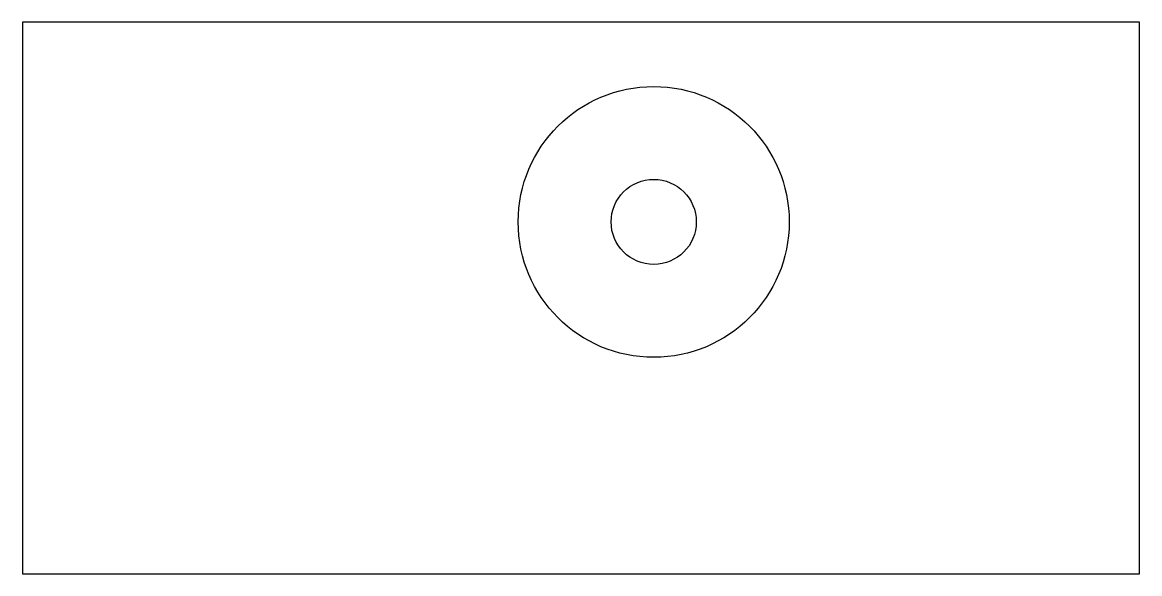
# Model space of a CAD drawing. Header units: millimetres. Extents: x -350 to 1711, y -311 to 707.
import ezdxf

# ---------------------------------------------------------------- set-up
doc = ezdxf.new("R2010")
doc.units = ezdxf.units.MM
doc.layers.add('Layer0', color=7, linetype='Continuous', true_color=0x8faf8f)
doc.layers.add('Layer1', color=7, linetype='Continuous', true_color=0x9f8faf)

msp = doc.modelspace()

# ---------------------------------------------------------------- linework, layer by layer
at = {"layer": 'Layer0'}
for radius in [250, 78.54]:
    msp.add_circle((814.6, 338.48), radius, dxfattribs=at)
at = {"layer": 'Layer1'}
msp.add_lwpolyline([(-350, -311), (1711, -311), (1711, 707), (-350, 707)], close=True, dxfattribs=at)

doc.saveas('drawing.dxf')
